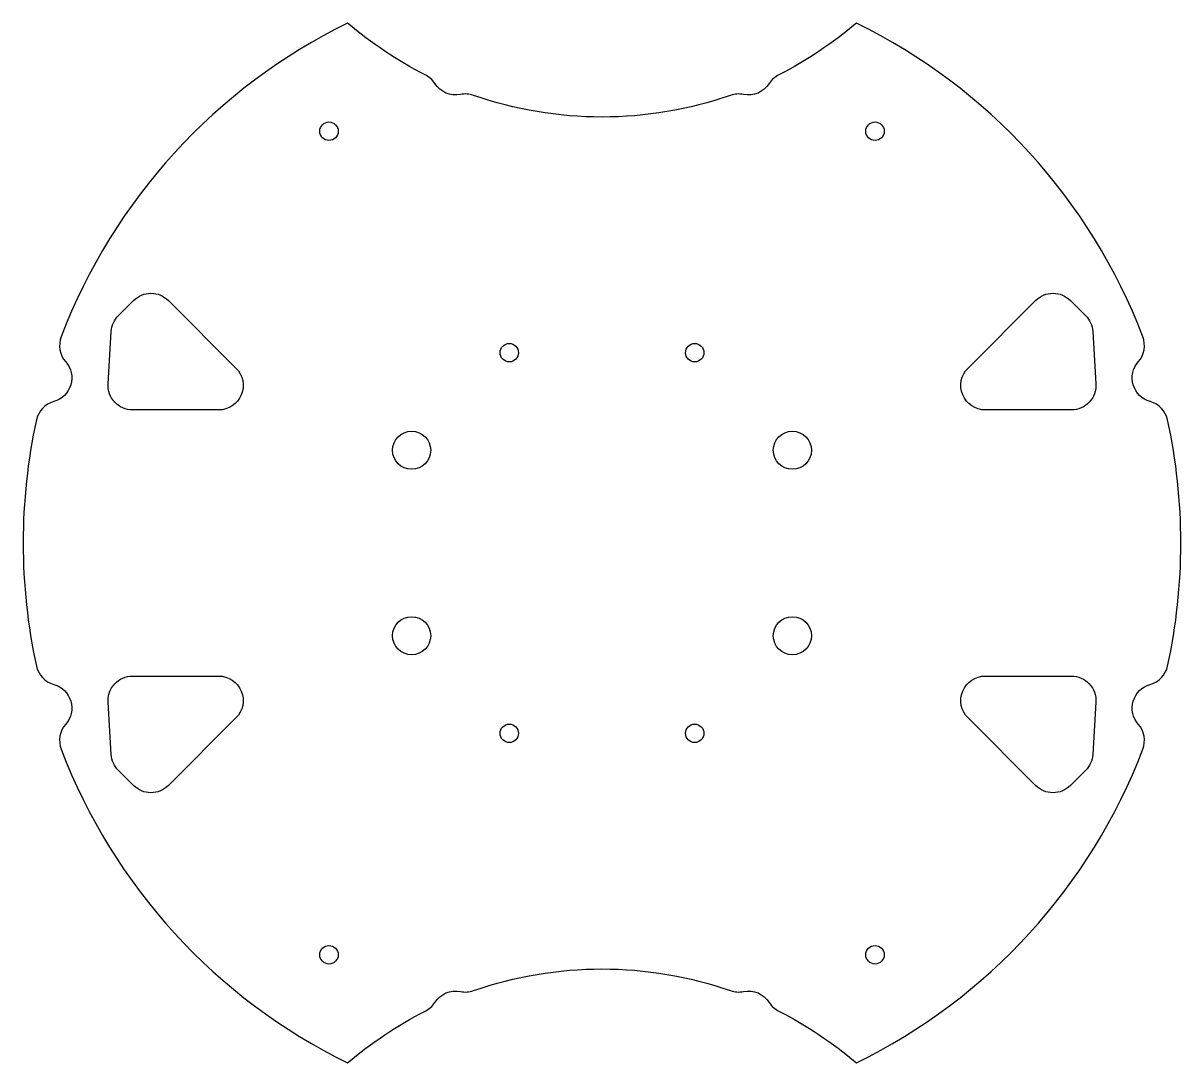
# Model space of a CAD drawing. Header units: millimetres. Extents: x -94 to 94, y -85 to 85.
import ezdxf

# ---------------------------------------------------------------- set-up
doc = ezdxf.new("R2010")
doc.units = ezdxf.units.MM

msp = doc.modelspace()

# ---------------------------------------------------------------- linework, layer by layer
for points in [[(23.05, 73.06, 0.135079), (20.93, 72.92, -0.168888), (-20.93, 72.92, 0.135079), (-23.05, 73.06, -0.311643), (-27.23, 74.84, 0.135079), (-28.81, 76.27, -0.059674), (-41.42, 84.68, 0.190104), (-88.07, 33.6, 0.278149), (-87.34, 29.53, -0.55284), (-89.28, 23.04, 0.278149), (-92.11, 20.04, 0.1075), (-92.11, -20.04, 0.278149), (-89.28, -23.04, -0.55284), (-87.34, -29.53, 0.278149), (-88.07, -33.6, 0.190104), (-41.42, -84.68, -0.059674), (-28.81, -76.27, 0.135079), (-27.23, -74.84, -0.311643), (-23.05, -73.06, 0.135079), (-20.93, -72.92, -0.168888), (20.93, -72.92, 0.135079), (23.05, -73.06, -0.311643), (27.23, -74.84, 0.135079), (28.81, -76.27, -0.059674), (41.42, -84.68, 0.190104), (88.07, -33.6, 0.278149), (87.34, -29.53, -0.55284), (89.28, -23.04, 0.278149), (92.11, -20.04, 0.1075), (92.11, 20.04, 0.278149), (89.28, 23.04, -0.55284), (87.34, 29.53, 0.278149), (88.07, 33.6, 0.190104), (41.42, 84.68, -0.059674), (28.81, 76.27, 0.135079), (27.23, 74.84, -0.311643)], [(-79.91, 34.46, -0.18289), (-78.74, 37.04), (-76.28, 39.51, -0.414214), (-70.62, 39.51), (-59.61, 28.5, -0.668179), (-62.44, 21.67), (-76.44, 21.67, -0.432442), (-80.44, 25.92)], [(78.74, 37.04, -0.18289), (79.91, 34.46), (80.44, 25.92, -0.432442), (76.44, 21.67), (62.44, 21.67, -0.668179), (59.61, 28.5), (70.62, 39.51, -0.414214), (76.28, 39.51)], [(-78.74, -37.04, -0.18289), (-79.91, -34.46), (-80.44, -25.92, -0.432442), (-76.44, -21.67), (-62.44, -21.67, -0.668179), (-59.61, -28.5), (-70.62, -39.51, -0.414214), (-76.28, -39.51)], [(79.91, -34.46, -0.18289), (78.74, -37.04), (76.28, -39.51, -0.414214), (70.62, -39.51), (59.61, -28.5, -0.668179), (62.44, -21.67), (76.44, -21.67, -0.432442), (80.44, -25.92)]]:
    msp.add_lwpolyline(points, format="xyb", close=True)
for centre, radius in [((-44.46, 67.08), 1.5), ((44.46, 67.08), 1.5), ((-15.1, 31), 1.5), ((15.1, 31), 1.5), ((-31, 15.1), 3.1), ((31, 15.1), 3.1), ((-31, -15.1), 3.1), ((31, -15.1), 3.1), ((-15.1, -31), 1.5), ((15.1, -31), 1.5), ((-44.46, -67.08), 1.5), ((44.46, -67.08), 1.5)]:
    msp.add_circle(centre, radius)

doc.saveas('drawing.dxf')
